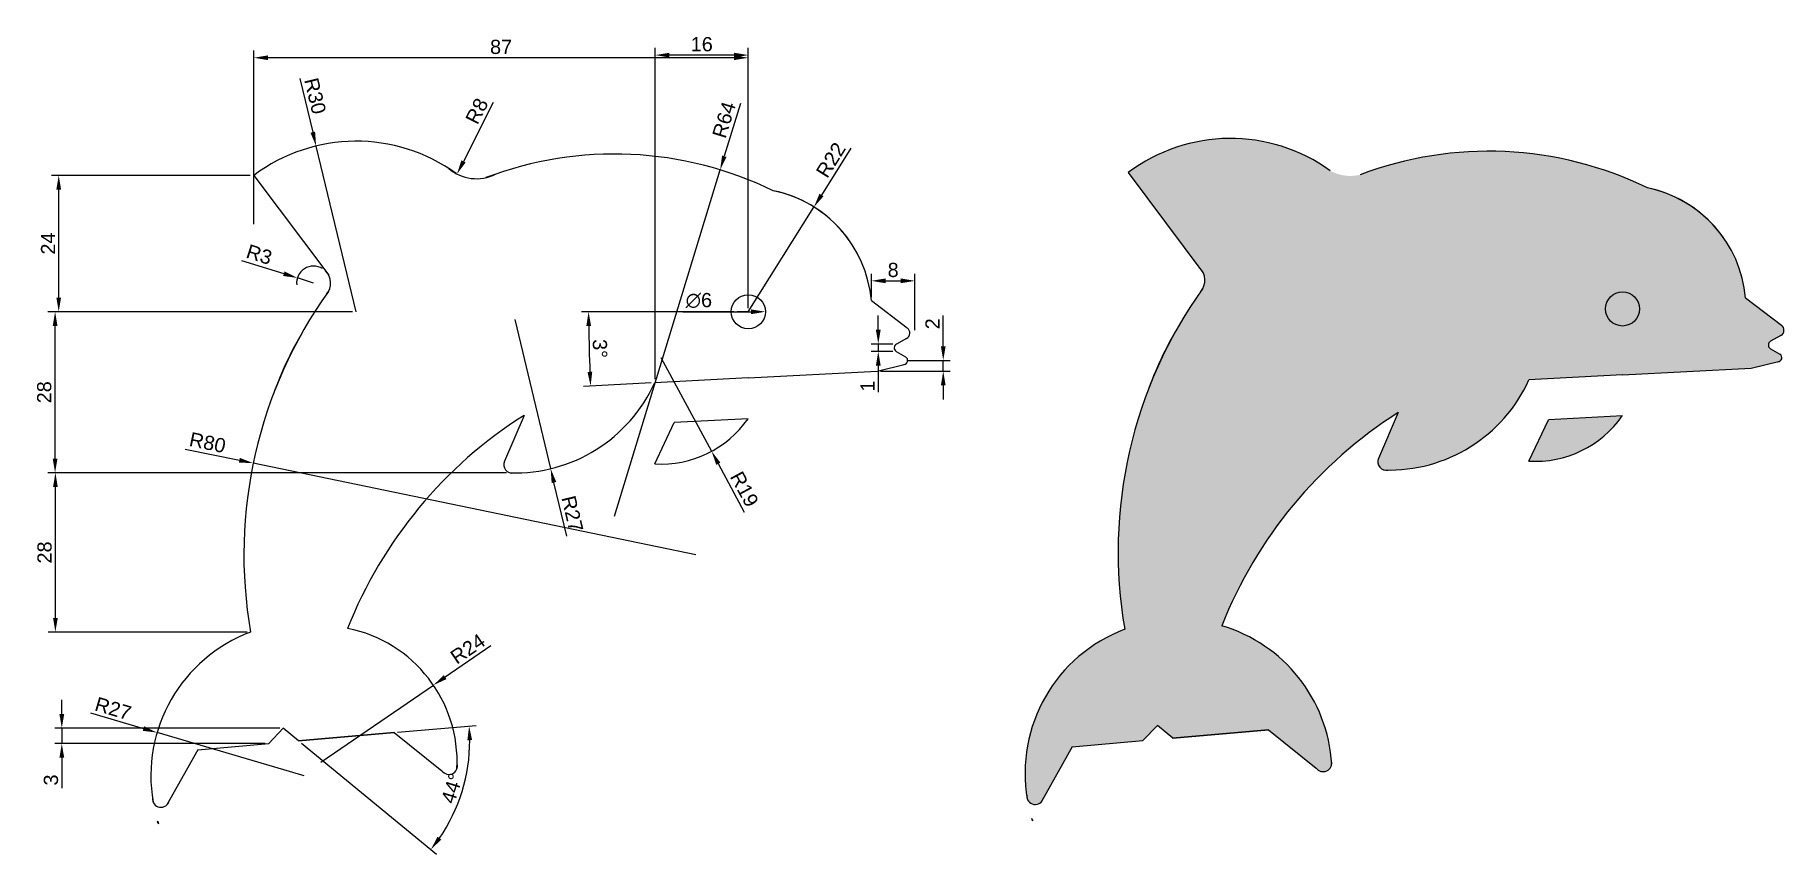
# Model space of a CAD drawing. Header units: millimetres. Extents: x 978 to 1286, y 386 to 530.
import ezdxf

# ---------------------------------------------------------------- set-up
doc = ezdxf.new("R2010")
doc.units = ezdxf.units.MM
doc.styles.get("Standard").update_dxf_attribs({"font": 'arial.ttf'})
doc.dimstyles.new('ISO-25', dxfattribs={"dimtxt": 2.5, "dimasz": 2.5, "dimexe": 1.25, "dimexo": 0.625, "dimtad": 1, "dimdec": 0, "dimtxsty": 'Standard', "dimcen": 2.5, "dimclrd": 3, "dimclrt": 2, "dimadec": 0, "dimazin": 0, "dimtfac": 1, "dimtdec": 0, "dimtmove": 0, "dimatfit": 3, "dimfxl": 1, "dimarcsym": 0})

# ---------------------------------------------------------------- blocks, each defined once
blk = doc.blocks.new('*D311')
at = {"color": 3, "lineweight": -2, "transparency": 16777216}
blk.add_line((1058.56, 518.55), (1053.3, 508.19), dxfattribs=at)
at = {"color": 3, "transparency": 16777216}
blk.add_solid([(1052.93, 508.38), (1053.68, 508), (1052.17, 505.96)], dxfattribs=at)
at = {"layer": 'Defpoints', "color": 0, "transparency": 16777216}
for p in [(1055.57, 512.65), (1052.17, 505.96)]:
    blk.add_point(p, dxfattribs=at)
at = {"color": 2, "transparency": 16777216, "insert": (1055.67, 517.05), "char_height": 2.5, "attachment_point": 5, "rotation": 63.1043}
blk.add_mtext('R8', dxfattribs=at)
blk = doc.blocks.new('*D312')
at = {"color": 3, "lineweight": -2, "transparency": 16777216}
for p, q in [((1024.52, 522.77), (1026.8, 513.33)), ((1034.43, 481.74), (1027.38, 510.9))]:
    blk.add_line(p, q, dxfattribs=at)
at = {"color": 3, "transparency": 16777216}
blk.add_solid([(1027.2, 513.43), (1026.39, 513.23), (1027.38, 510.9)], dxfattribs=at)
at = {"layer": 'Defpoints', "color": 0, "transparency": 16777216}
for p in [(1027.38, 510.9), (1034.43, 481.74)]:
    blk.add_point(p, dxfattribs=at)
at = {"color": 2, "transparency": 16777216, "insert": (1027.21, 519.71), "char_height": 2.5, "attachment_point": 5, "rotation": 283.5764}
blk.add_mtext('R30', dxfattribs=at)
blk = doc.blocks.new('*D321')
at = {"color": 3, "lineweight": -2, "transparency": 16777216}
for p, q in [((1014.27, 490.78), (1021.7, 488.44)), ((1026.94, 486.78), (1024.08, 487.69))]:
    blk.add_line(p, q, dxfattribs=at)
at = {"color": 0, "lineweight": -2, "transparency": 16777216}
blk.add_arc((1026.94, 486.78), 3, 58.1165, 186.3588, dxfattribs=at)
at = {"color": 3, "transparency": 16777216}
blk.add_solid([(1021.82, 488.84), (1021.57, 488.04), (1024.08, 487.69)], dxfattribs=at)
at = {"layer": 'Defpoints', "color": 0, "transparency": 16777216}
for p in [(1024.08, 487.69), (1026.94, 486.78)]:
    blk.add_point(p, dxfattribs=at)
at = {"color": 2, "transparency": 16777216, "insert": (1017.37, 491.8), "char_height": 2.5, "attachment_point": 5, "rotation": 342.4856}
blk.add_mtext('R3', dxfattribs=at)
blk = doc.blocks.new('*D322')
at = {"color": 3, "lineweight": -2, "transparency": 16777216}
for p, q in [((1102.04, 518.39), (1099.21, 509.1)), ((1079.87, 445.74), (1098.48, 506.71))]:
    blk.add_line(p, q, dxfattribs=at)
at = {"color": 3, "transparency": 16777216}
blk.add_solid([(1098.81, 509.22), (1099.61, 508.98), (1098.48, 506.71)], dxfattribs=at)
at = {"layer": 'Defpoints', "color": 0, "transparency": 16777216}
for p in [(1098.48, 506.71), (1079.87, 445.74)]:
    blk.add_point(p, dxfattribs=at)
at = {"color": 2, "transparency": 16777216, "insert": (1099.17, 515.5), "char_height": 2.5, "attachment_point": 5, "rotation": 73.0311}
blk.add_mtext('R64', dxfattribs=at)
blk = doc.blocks.new('*D313')
at = {"color": 3, "lineweight": -2, "transparency": 16777216}
for p, q in [((1121.46, 510.5), (1116.31, 502.28)), ((1103.43, 481.74), (1114.98, 500.16))]:
    blk.add_line(p, q, dxfattribs=at)
at = {"color": 3, "transparency": 16777216}
blk.add_solid([(1115.95, 502.5), (1116.66, 502.06), (1114.98, 500.16)], dxfattribs=at)
at = {"layer": 'Defpoints', "color": 0, "transparency": 16777216}
for p in [(1114.98, 500.16), (1103.43, 481.74)]:
    blk.add_point(p, dxfattribs=at)
at = {"color": 2, "transparency": 16777216, "insert": (1117.95, 508.45), "char_height": 2.5, "attachment_point": 5, "rotation": 57.9124}
blk.add_mtext('R22', dxfattribs=at)
blk = doc.blocks.new('*D323')
at = {"color": 3, "lineweight": -2, "transparency": 16777216}
blk.add_line((1091.92, 481.74), (1103.93, 481.74), dxfattribs=at)
at = {"color": 3, "transparency": 16777216}
blk.add_solid([(1103.93, 482.15), (1103.93, 481.32), (1106.43, 481.74)], dxfattribs=at)
at = {"layer": 'Defpoints', "color": 0, "transparency": 16777216}
for p in [(1100.43, 481.74), (1106.43, 481.74)]:
    blk.add_point(p, dxfattribs=at)
at = {"color": 2, "transparency": 16777216, "insert": (1094.73, 483.71), "char_height": 2.5, "attachment_point": 5}
blk.add_mtext('∅6', dxfattribs=at)
blk = doc.blocks.new('*D314')
at = {"color": 3, "lineweight": -2, "transparency": 16777216}
for p, q in [((987.67, 411.14), (997, 408.4)), ((1025.3, 400.08), (999.39, 407.69))]:
    blk.add_line(p, q, dxfattribs=at)
at = {"color": 3, "transparency": 16777216}
blk.add_solid([(997.11, 408.8), (996.88, 408), (999.39, 407.69)], dxfattribs=at)
at = {"layer": 'Defpoints', "color": 0, "transparency": 16777216}
for p in [(999.39, 407.69), (1025.3, 400.08)]:
    blk.add_point(p, dxfattribs=at)
at = {"color": 2, "transparency": 16777216, "insert": (991.66, 411.92), "char_height": 2.5, "attachment_point": 5, "rotation": 343.6187}
blk.add_mtext('R27', dxfattribs=at)
blk = doc.blocks.new('*D315')
at = {"color": 3, "lineweight": -2, "transparency": 16777216}
for p, q in [((1058.1, 422.93), (1050.08, 417.45)), ((1028.2, 402.5), (1048.02, 416.04))]:
    blk.add_line(p, q, dxfattribs=at)
at = {"color": 3, "transparency": 16777216}
blk.add_solid([(1049.85, 417.79), (1050.32, 417.1), (1048.02, 416.04)], dxfattribs=at)
at = {"layer": 'Defpoints', "color": 0, "transparency": 16777216}
for p in [(1048.02, 416.04), (1028.2, 402.5)]:
    blk.add_point(p, dxfattribs=at)
at = {"color": 2, "transparency": 16777216, "insert": (1054.06, 422.44), "char_height": 2.5, "attachment_point": 5, "rotation": 34.3432}
blk.add_mtext('R24', dxfattribs=at)
blk = doc.blocks.new('*D324')
at = {"color": 3, "lineweight": -2, "transparency": 16777216}
for p, q in [((1062.36, 480.39), (1068.65, 454.13)), ((1071.49, 442.24), (1069.23, 451.7))]:
    blk.add_line(p, q, dxfattribs=at)
at = {"color": 3, "transparency": 16777216}
blk.add_solid([(1069.64, 451.79), (1068.83, 451.6), (1068.65, 454.13)], dxfattribs=at)
at = {"layer": 'Defpoints', "color": 0, "transparency": 16777216}
for p in [(1062.36, 480.39), (1068.65, 454.13)]:
    blk.add_point(p, dxfattribs=at)
at = {"color": 2, "transparency": 16777216, "insert": (1072.48, 446.19), "char_height": 2.5, "attachment_point": 5, "rotation": 283.4599}
blk.add_mtext('R27', dxfattribs=at)
blk = doc.blocks.new('*D316')
at = {"color": 3, "lineweight": -2, "transparency": 16777216}
for p, q in [((1088.04, 473.68), (1096.97, 457.19)), ((1102.79, 446.44), (1098.16, 454.99))]:
    blk.add_line(p, q, dxfattribs=at)
at = {"color": 3, "transparency": 16777216}
blk.add_solid([(1098.52, 455.19), (1097.79, 454.79), (1096.97, 457.19)], dxfattribs=at)
at = {"layer": 'Defpoints', "color": 0, "transparency": 16777216}
for p in [(1088.04, 473.68), (1096.97, 457.19)]:
    blk.add_point(p, dxfattribs=at)
at = {"color": 2, "transparency": 16777216, "insert": (1102.74, 450.52), "char_height": 2.5, "attachment_point": 5, "rotation": 298.4374}
blk.add_mtext('R19', dxfattribs=at)
blk = doc.blocks.new('*D317')
at = {"color": 3, "lineweight": -2, "transparency": 16777216}
for p, q in [((1004.36, 457.58), (1013.87, 455.61)), ((1094.17, 438.99), (1016.32, 455.1))]:
    blk.add_line(p, q, dxfattribs=at)
at = {"color": 3, "transparency": 16777216}
blk.add_solid([(1013.96, 456.02), (1013.79, 455.2), (1016.32, 455.1)], dxfattribs=at)
at = {"layer": 'Defpoints', "color": 0, "transparency": 16777216}
for p in [(1016.32, 455.1), (1094.17, 438.99)]:
    blk.add_point(p, dxfattribs=at)
at = {"color": 2, "transparency": 16777216, "insert": (1008.28, 458.71), "char_height": 2.5, "attachment_point": 5, "rotation": 348.3038}
blk.add_mtext('R80', dxfattribs=at)
blk = doc.blocks.new('*D325')
at = {"color": 0, "lineweight": -2, "transparency": 16777216}
for p, q in [((1041.73, 407.75), (1055.55, 408.96)), ((1024.79, 405.83), (1048.54, 386.32))]:
    blk.add_line(p, q, dxfattribs=at)
at = {"color": 3, "lineweight": -2, "transparency": 16777216}
blk.add_arc((1024.3, 406.23), 30.11, 325.3552, 0.2419, dxfattribs=at)
at = {"color": 3, "transparency": 16777216}
for points in [[(1054, 406.34), (1054.83, 406.37), (1054.3, 408.85)], [(1049.41, 388.86), (1048.75, 389.36), (1047.57, 387.11)]]:
    blk.add_solid(points, dxfattribs=at)
at = {"layer": 'Defpoints', "color": 0, "transparency": 16777216}
for p in [(1021.6, 408.45), (1041.1, 407.7), (1024.3, 406.23), (1024.3, 406.23), (1051.68, 393.69)]:
    blk.add_point(p, dxfattribs=at)
at = {"color": 2, "transparency": 16777216, "insert": (1051.28, 397.88), "char_height": 2.5, "attachment_point": 5, "rotation": 72.7986}
blk.add_mtext('44°', dxfattribs=at)
blk = doc.blocks.new('*D326')
at = {"color": 3, "lineweight": -2, "transparency": 16777216}
for p, q in [((982.63, 410.95), (982.63, 413.45)), ((982.63, 408.45), (982.63, 405.78)), ((982.63, 403.28), (982.63, 397.9))]:
    blk.add_line(p, q, dxfattribs=at)
at = {"color": 0, "lineweight": -2, "transparency": 16777216}
for p, q in [((1020.97, 408.45), (981.38, 408.45)), ((1018.42, 405.78), (981.38, 405.78))]:
    blk.add_line(p, q, dxfattribs=at)
at = {"color": 3, "transparency": 16777216}
for points in [[(982.21, 410.95), (983.05, 410.95), (982.63, 408.45)], [(982.21, 403.28), (983.05, 403.28), (982.63, 405.78)]]:
    blk.add_solid(points, dxfattribs=at)
at = {"layer": 'Defpoints', "color": 0, "transparency": 16777216}
for p in [(1021.6, 408.45), (982.63, 405.78), (1019.04, 405.78)]:
    blk.add_point(p, dxfattribs=at)
at = {"color": 2, "transparency": 16777216, "insert": (980.73, 399.34), "char_height": 2.5, "attachment_point": 5, "rotation": 90}
blk.add_mtext('3', dxfattribs=at)
blk = doc.blocks.new('*D327')
at = {"color": 0, "lineweight": -2, "transparency": 16777216}
for p, q in [((1060.9, 453.4), (980.25, 453.4)), ((1015.22, 425.37), (980.25, 425.37))]:
    blk.add_line(p, q, dxfattribs=at)
at = {"color": 3, "lineweight": -2, "transparency": 16777216}
blk.add_line((981.5, 427.87), (981.5, 450.9), dxfattribs=at)
at = {"color": 3, "transparency": 16777216}
for points in [[(981.09, 450.9), (981.92, 450.9), (981.5, 453.4)], [(981.09, 427.87), (981.92, 427.87), (981.5, 425.37)]]:
    blk.add_solid(points, dxfattribs=at)
at = {"layer": 'Defpoints', "color": 0, "transparency": 16777216}
for p in [(981.5, 453.4), (1061.52, 453.4), (1015.84, 425.37)]:
    blk.add_point(p, dxfattribs=at)
at = {"color": 2, "transparency": 16777216, "insert": (979.6, 439.38), "char_height": 2.5, "attachment_point": 5, "rotation": 90}
blk.add_mtext('28', dxfattribs=at)
blk = doc.blocks.new('*D328')
at = {"color": 0, "lineweight": -2, "transparency": 16777216}
for p, q in [((1033.8, 481.74), (980.2, 481.74)), ((1060.9, 453.4), (980.2, 453.4))]:
    blk.add_line(p, q, dxfattribs=at)
at = {"color": 3, "lineweight": -2, "transparency": 16777216}
blk.add_line((981.45, 455.9), (981.45, 479.24), dxfattribs=at)
at = {"color": 3, "transparency": 16777216}
for points in [[(981.03, 479.24), (981.87, 479.24), (981.45, 481.74)], [(981.03, 455.9), (981.87, 455.9), (981.45, 453.4)]]:
    blk.add_solid(points, dxfattribs=at)
at = {"layer": 'Defpoints', "color": 0, "transparency": 16777216}
for p in [(981.45, 481.74), (1034.43, 481.74), (1061.52, 453.4)]:
    blk.add_point(p, dxfattribs=at)
at = {"color": 2, "transparency": 16777216, "insert": (979.55, 467.57), "char_height": 2.5, "attachment_point": 5, "rotation": 90}
blk.add_mtext('28', dxfattribs=at)
blk = doc.blocks.new('*D329')
at = {"color": 0, "lineweight": -2, "transparency": 16777216}
for p, q in [((1015.8, 505.74), (980.84, 505.74)), ((1033.8, 481.74), (980.84, 481.74))]:
    blk.add_line(p, q, dxfattribs=at)
at = {"color": 3, "lineweight": -2, "transparency": 16777216}
blk.add_line((982.09, 484.24), (982.09, 503.24), dxfattribs=at)
at = {"color": 3, "transparency": 16777216}
for points in [[(981.67, 503.24), (982.5, 503.24), (982.09, 505.74)], [(981.67, 484.24), (982.5, 484.24), (982.09, 481.74)]]:
    blk.add_solid(points, dxfattribs=at)
at = {"layer": 'Defpoints', "color": 0, "transparency": 16777216}
for p in [(982.09, 505.74), (1016.43, 505.74), (1034.43, 481.74)]:
    blk.add_point(p, dxfattribs=at)
at = {"color": 2, "transparency": 16777216, "insert": (980.21, 493.74), "char_height": 2.5, "attachment_point": 5, "rotation": 90}
blk.add_mtext('24', dxfattribs=at)
blk = doc.blocks.new('*D318')
at = {"color": 0, "lineweight": -2, "transparency": 16777216}
for p, q in [((1016.43, 497.14), (1016.43, 527.68)), ((1103.43, 482.36), (1103.43, 527.68))]:
    blk.add_line(p, q, dxfattribs=at)
at = {"color": 3, "lineweight": -2, "transparency": 16777216}
blk.add_line((1100.93, 526.43), (1018.93, 526.43), dxfattribs=at)
at = {"color": 3, "transparency": 16777216}
for points in [[(1018.93, 526.85), (1018.93, 526.02), (1016.43, 526.43)], [(1100.93, 526.85), (1100.93, 526.02), (1103.43, 526.43)]]:
    blk.add_solid(points, dxfattribs=at)
at = {"layer": 'Defpoints', "color": 0, "transparency": 16777216}
for p in [(1016.43, 526.43), (1016.43, 496.52), (1103.43, 481.74)]:
    blk.add_point(p, dxfattribs=at)
at = {"color": 2, "transparency": 16777216, "insert": (1059.93, 528.33), "char_height": 2.5, "attachment_point": 5}
blk.add_mtext('87', dxfattribs=at)
blk = doc.blocks.new('*D330')
at = {"color": 0, "lineweight": -2, "transparency": 16777216}
for p, q in [((1087.05, 469.88), (1087.05, 528.15)), ((1103.43, 482.36), (1103.43, 528.15))]:
    blk.add_line(p, q, dxfattribs=at)
at = {"color": 3, "lineweight": -2, "transparency": 16777216}
blk.add_line((1100.93, 526.9), (1089.55, 526.9), dxfattribs=at)
at = {"color": 3, "transparency": 16777216}
for points in [[(1089.55, 527.31), (1089.55, 526.48), (1087.05, 526.9)], [(1100.93, 527.31), (1100.93, 526.48), (1103.43, 526.9)]]:
    blk.add_solid(points, dxfattribs=at)
at = {"layer": 'Defpoints', "color": 0, "transparency": 16777216}
for p in [(1087.05, 526.9), (1103.43, 481.74), (1087.05, 469.26)]:
    blk.add_point(p, dxfattribs=at)
at = {"color": 2, "transparency": 16777216, "insert": (1095.24, 528.8), "char_height": 2.5, "attachment_point": 5}
blk.add_mtext('16', dxfattribs=at)
blk = doc.blocks.new('*D331')
at = {"color": 0, "lineweight": -2, "transparency": 16777216}
for p, q in [((1125.09, 484.31), (1125.09, 488.43)), ((1132.76, 478.48), (1132.76, 488.43))]:
    blk.add_line(p, q, dxfattribs=at)
at = {"color": 3, "lineweight": -2, "transparency": 16777216}
blk.add_line((1127.59, 487.18), (1130.26, 487.18), dxfattribs=at)
at = {"color": 3, "transparency": 16777216}
for points in [[(1127.59, 487.6), (1127.59, 486.76), (1125.09, 487.18)], [(1130.26, 487.6), (1130.26, 486.76), (1132.76, 487.18)]]:
    blk.add_solid(points, dxfattribs=at)
at = {"layer": 'Defpoints', "color": 0, "transparency": 16777216}
for p in [(1132.76, 487.18), (1125.09, 483.69), (1132.76, 477.86)]:
    blk.add_point(p, dxfattribs=at)
at = {"color": 2, "transparency": 16777216, "insert": (1128.92, 489.08), "char_height": 2.5, "attachment_point": 5}
blk.add_mtext('8', dxfattribs=at)
blk = doc.blocks.new('*D332')
at = {"color": 3, "lineweight": -2, "transparency": 16777216}
for p, q in [((1137.73, 475.67), (1137.73, 481.08)), ((1137.73, 471.3), (1137.73, 473.17)), ((1137.73, 468.8), (1137.73, 466.3))]:
    blk.add_line(p, q, dxfattribs=at)
at = {"color": 0, "lineweight": -2, "transparency": 16777216}
for p, q in [((1126.71, 471.3), (1138.98, 471.3)), ((1131.37, 473.17), (1138.98, 473.17))]:
    blk.add_line(p, q, dxfattribs=at)
at = {"color": 3, "transparency": 16777216}
for points in [[(1137.32, 475.67), (1138.15, 475.67), (1137.73, 473.17)], [(1137.32, 468.8), (1138.15, 468.8), (1137.73, 471.3)]]:
    blk.add_solid(points, dxfattribs=at)
at = {"layer": 'Defpoints', "color": 0, "transparency": 16777216}
for p in [(1126.08, 471.3), (1130.75, 473.17), (1137.73, 473.17)]:
    blk.add_point(p, dxfattribs=at)
at = {"color": 2, "transparency": 16777216, "insert": (1135.85, 479.62), "char_height": 2.5, "attachment_point": 5, "rotation": 90}
blk.add_mtext('2', dxfattribs=at)
blk = doc.blocks.new('*D333')
at = {"color": 3, "lineweight": -2, "transparency": 16777216}
for p, q in [((1126.3, 478.56), (1126.3, 481.06)), ((1126.3, 476.06), (1126.3, 474.75)), ((1126.3, 472.25), (1126.3, 467.58))]:
    blk.add_line(p, q, dxfattribs=at)
at = {"color": 0, "lineweight": -2, "transparency": 16777216}
for p, q in [((1128.86, 476.06), (1125.05, 476.06)), ((1128.85, 474.75), (1125.05, 474.75))]:
    blk.add_line(p, q, dxfattribs=at)
at = {"color": 3, "transparency": 16777216}
for points in [[(1125.88, 478.56), (1126.72, 478.56), (1126.3, 476.06)], [(1125.88, 472.25), (1126.72, 472.25), (1126.3, 474.75)]]:
    blk.add_solid(points, dxfattribs=at)
at = {"layer": 'Defpoints', "color": 0, "transparency": 16777216}
for p in [(1126.3, 474.75), (1129.47, 474.75), (1129.49, 476.06)]:
    blk.add_point(p, dxfattribs=at)
at = {"color": 2, "transparency": 16777216, "insert": (1124.42, 468.66), "char_height": 2.5, "attachment_point": 5, "rotation": 90}
blk.add_mtext('1', dxfattribs=at)
blk = doc.blocks.new('*D334')
at = {"color": 0, "lineweight": -2, "transparency": 16777216}
for p, q in [((1100.88, 481.74), (1074.08, 481.74)), ((1086.34, 469.22), (1074.43, 468.6))]:
    blk.add_line(p, q, dxfattribs=at)
at = {"color": 3, "lineweight": -2, "transparency": 16777216}
blk.add_arc((1325.15, 481.74), 249.81, 180.5734, 182.4266, dxfattribs=at)
at = {"color": 3, "transparency": 16777216}
for points in [[(1074.93, 479.23), (1075.76, 479.24), (1075.33, 481.74)], [(1075.97, 471.18), (1075.14, 471.14), (1075.68, 468.66)]]:
    blk.add_solid(points, dxfattribs=at)
at = {"layer": 'Defpoints', "color": 0, "transparency": 16777216}
for p in [(1101.5, 481.74), (1103.43, 481.74), (1075.37, 477.38), (1086.96, 469.25), (1103.43, 470.12)]:
    blk.add_point(p, dxfattribs=at)
at = {"color": 2, "transparency": 16777216, "insert": (1077.32, 475.25), "char_height": 2.5, "attachment_point": 5, "rotation": 271.5}
blk.add_mtext('3°', dxfattribs=at)

msp = doc.modelspace()

# ---------------------------------------------------------------- hatches: boundary and pattern name
h = msp.add_hatch(color=4)
h.dxf.hatch_style = 1
h.paths.add_polyline_path([(1260.26, 482.23, 1), (1254.26, 482.23, 1)], flags=0)
h.paths.add_polyline_path([(1240.8, 469.75), (1257.26, 470.61), (1279.92, 471.8), (1284.92, 473.02, 0.590677), (1284.95, 474.29), (1283.3, 475.24, -0.583103), (1283.32, 476.55), (1285.11, 477.54, 0.542753), (1285.25, 479.37), (1278.92, 484.18, 0.330901), (1261.64, 503.54, 0.19954), (1212.79, 506.45, -0.302303), (1204.54, 507.43, 0.31404), (1170.26, 506.23), (1182.85, 489.44, -0.397981), (1183.05, 485.32, 0.199274), (1169.68, 425.86, 0.360852), (1152.53, 395.94, 0.529133), (1154.97, 395.47), (1160.43, 405.17), (1172.88, 406.28), (1175.43, 408.95), (1178.14, 406.72), (1194.94, 408.19), (1203.36, 401.45, 0.693273), (1206.09, 402.15, 0.31664), (1186.74, 426.48, -0.158543), (1217.81, 464), (1214.33, 455.94, 0.46391), (1215.35, 453.89, 0.303061)])
h.paths.add_polyline_path([(1254.26, 482.23, -1), (1260.26, 482.23, -1)], flags=16)
h = msp.add_hatch(color=1)
h.dxf.hatch_style = 1
h.paths.add_polyline_path([(1260.26, 482.23, 1), (1254.26, 482.23, 1)])
h = msp.add_hatch(color=4)
h.dxf.hatch_style = 1
h.paths.add_polyline_path([(1257.23, 463.41), (1244.23, 462.73), (1240.8, 455.45, 0.259852)])

# ---------------------------------------------------------------- linework, layer by layer
for p, q in [((1016.43, 505.74), (1029.6, 488.17)), ((1170.26, 506.23), (1183.43, 488.67)), ((1125.09, 483.69), (1131.41, 478.88)), ((1278.92, 484.18), (1285.25, 479.37)), ((1103.43, 481.74), (1101.5, 481.74)), ((1285.11, 477.54), (1283.32, 476.55)), ((1129.47, 474.75), (1131.11, 473.79)), ((1131.28, 477.04), (1129.49, 476.06)), ((1283.3, 475.24), (1284.95, 474.29)), ((1103.43, 470.12), (1126.08, 471.3)), ((1126.08, 471.3), (1131.08, 472.53)), ((1257.26, 470.61), (1279.92, 471.8)), ((1279.92, 471.8), (1284.92, 473.02)), ((1103.43, 470.12), (1086.96, 469.25)), ((1257.26, 470.61), (1240.8, 469.75)), ((1063.97, 463.51), (1060.5, 455.45)), ((1086.96, 454.96), (1090.39, 462.23)), ((1103.43, 462.92), (1090.39, 462.23)), ((1217.81, 464), (1214.33, 455.94)), ((1240.8, 455.45), (1244.23, 462.73)), ((1257.26, 463.41), (1244.23, 462.73)), ((1021.6, 408.45), (1019.04, 405.78)), ((1024.3, 406.23), (1021.6, 408.45)), ((1024.3, 406.23), (1041.1, 407.7)), ((1041.1, 407.7), (1024.3, 406.23)), ((1041.1, 407.7), (1049.53, 400.96)), ((1160.43, 405.17), (1172.88, 406.28)), ((1175.43, 408.95), (1172.88, 406.28)), ((1178.14, 406.72), (1175.43, 408.95)), ((1178.14, 406.72), (1194.94, 408.19)), ((1194.94, 408.19), (1178.14, 406.72)), ((1194.94, 408.19), (1203.36, 401.45)), ((1006.59, 404.68), (1001.13, 394.98)), ((1006.59, 404.68), (1019.04, 405.78)), ((1160.43, 405.17), (1154.97, 395.47)), ((999.51, 392.09), (999.43, 391.95)), ((1153.34, 392.58), (1153.26, 392.45))]:
    msp.add_line(p, q)
for centre in [(1103.43, 481.74), (1257.26, 482.23)]:
    msp.add_circle(centre, 3)
for centre, radius, start, end in [((1034.43, 481.74), 30, 54.1296, 126.8699), ((1188.26, 482.23), 30, 54.1296, 126.8699), ((1079.87, 445.74), 63.75, 64.0128, 110.778), ((1233.71, 446.23), 63.75, 64.0128, 110.778), ((1055.57, 512.65), 7.5, 229.6149, 296.8957), ((1103.43, 481.74), 21.75, 35.2288, 78.3816), ((1103.43, 481.74), 21.75, 5.1438, 78.3816), ((1257.26, 482.23), 21.75, 35.2288, 78.3816), ((1257.26, 482.23), 21.75, 5.1438, 78.3816), ((1180.77, 487.28), 3, 319.3734, 46.1799), ((1026.94, 486.78), 3, 319.3734, 46.1799), ((1094.17, 438.99), 79.5, 144.392, 189.8649), ((1248, 439.48), 79.5, 144.392, 189.8649), ((1079.87, 445.74), 63.75, 149.1944, 160.2544), ((1130.75, 478), 1.1, 298.7981, 52.7622), ((1233.71, 446.23), 63.75, 149.1944, 160.2544), ((1284.58, 478.5), 1.1, 298.7981, 52.7622), ((1129.85, 475.4), 0.75, 118.7981, 239.7845), ((1283.68, 475.89), 0.75, 118.7981, 239.7845), ((1284.58, 473.66), 0.722, 270, 59.7845), ((1130.75, 473.17), 0.722, 270, 59.7845), ((1062.36, 480.39), 27, 268.2124, 335.6524), ((1216.2, 480.88), 27, 268.2124, 335.6524), ((1106.12, 396.99), 78.75, 122.3602, 158.3956), ((1088.04, 473.68), 18.75, 266.7106, 324.9757), ((1259.96, 397.48), 78.75, 122.3602, 158.3956), ((1241.87, 474.17), 18.75, 266.7106, 324.9757), ((1215.71, 455.35), 1.5, 156.6836, 281.5904), ((1061.88, 454.86), 1.5, 156.6836, 281.5904), ((1025.3, 400.08), 27, 110.4994, 189.8677), ((1028.2, 402.5), 24, 357.1519, 78.6492), ((1179.13, 400.57), 27, 110.4994, 189.8677), ((1179.13, 400.57), 27, 3.355, 73.6345), ((1050.76, 401.82), 1.5, 214.9639, 13.9231), ((1204.59, 402.31), 1.5, 214.9639, 13.9231), ((1000.08, 396.04), 1.5, 174.86, 346.4104), ((1153.91, 396.54), 1.5, 174.86, 346.4104), ((1019.04, 405.78), 24, 215.1894, 216.076), ((1025.3, 400.08), 27, 197.2065, 198.1822), ((1172.88, 406.28), 24, 215.1894, 216.076), ((1179.13, 400.57), 27, 197.2065, 198.1822)]:
    msp.add_arc(centre, radius, start, end)

# ---------------------------------------------------------------- dimensions: what is measured, and where the dimension line sits
dim = msp.add_linear_dim(base=(1016.43, 526.43), p1=(1103.43, 481.74), p2=(1016.43, 496.52), dimstyle='ISO-25')
dim.commit()
dim.dimension.update_dxf_attribs({"geometry": '*D318', "text_midpoint": (1059.93, 526.43), "dimtype": 160})
for base, p1, p2, picture, middle in [((1087.05, 526.9), (1103.43, 481.74), (1087.05, 469.26), '*D330', (1095.24, 528.8)), ((1132.76, 487.18), (1125.09, 483.69), (1132.76, 477.86), '*D331', (1128.92, 489.08))]:
    dim = msp.add_linear_dim(base=base, p1=p1, p2=p2, dimstyle='ISO-25')
    dim.commit()
    dim.dimension.update_dxf_attribs({"geometry": picture, "text_midpoint": middle})
for center, mpoint, picture, middle in [((1034.43, 481.74), (1027.38, 510.9), '*D312', (1027.21, 519.71)), ((1079.87, 445.74), (1098.48, 506.71), '*D322', (1099.17, 515.5)), ((1103.43, 481.74), (1114.98, 500.16), '*D313', (1117.95, 508.45)), ((1026.94, 486.78), (1024.08, 487.69), '*D321', (1017.37, 491.8)), ((1062.36, 480.39), (1068.65, 454.13), '*D324', (1072.48, 446.19)), ((1088.04, 473.68), (1096.97, 457.19), '*D316', (1102.74, 450.52)), ((1094.17, 438.99), (1016.32, 455.1), '*D317', (1008.28, 458.71)), ((1028.2, 402.5), (1048.02, 416.04), '*D315', (1054.06, 422.44)), ((1025.3, 400.08), (999.39, 407.69), '*D314', (991.66, 411.92))]:
    dim = msp.add_radius_dim(center=center, mpoint=mpoint, dimstyle='ISO-25')
    dim.commit()
    dim.dimension.update_dxf_attribs({"geometry": picture, "text_midpoint": middle})
dim = msp.add_radius_dim(center=(1055.5661, 512.64767), mpoint=(1052.17334, 505.95894), dimstyle='ISO-25')
dim.commit()
dim.dimension.update_dxf_attribs({"geometry": '*D311', "text_midpoint": (1057.36431, 516.19279), "dimtype": 164})
for base, p1, p2, picture, middle in [((982.09, 505.74), (1034.43, 481.74), (1016.43, 505.74), '*D329', (980.21, 493.74)), ((981.45, 481.74), (1061.52, 453.4), (1034.43, 481.74), '*D328', (979.55, 467.57)), ((1126.3, 474.75), (1129.49, 476.06), (1129.47, 474.75), '*D333', (1124.42, 468.66)), ((1137.73, 473.17), (1126.08, 471.3), (1130.75, 473.17), '*D332', (1135.85, 479.62)), ((981.5, 453.4), (1015.84, 425.37), (1061.52, 453.4), '*D327', (979.6, 439.38)), ((982.63, 405.78), (1021.6, 408.45), (1019.04, 405.78), '*D326', (980.73, 399.34))]:
    dim = msp.add_linear_dim(base=base, p1=p1, p2=p2, angle=90, dimstyle='ISO-25')
    dim.commit()
    dim.dimension.update_dxf_attribs({"geometry": picture, "text_midpoint": middle})
dim = msp.add_diameter_dim_2p(p1=(1100.43, 481.74), p2=(1106.43, 481.74), dimstyle='ISO-25')
dim.commit()
dim.dimension.update_dxf_attribs({"geometry": '*D323', "text_midpoint": (1094.73, 481.74), "dimtype": 163})
for base, line1, line2, picture, middle in [((1075.37, 477.38), ((1103.43, 470.12), (1086.96, 469.25)), ((1103.43, 481.74), (1101.5, 481.74)), '*D334', (1077.32, 475.25)), ((1051.68, 393.69), ((1041.1, 407.7), (1024.3, 406.23)), ((1024.3, 406.23), (1021.6, 408.45)), '*D325', (1051.28, 397.88))]:
    dim = msp.add_angular_dim_2l(base=base, line1=line1, line2=line2, dimstyle='ISO-25')
    dim.commit()
    dim.dimension.update_dxf_attribs({"geometry": picture, "text_midpoint": middle})

doc.saveas('drawing.dxf')
